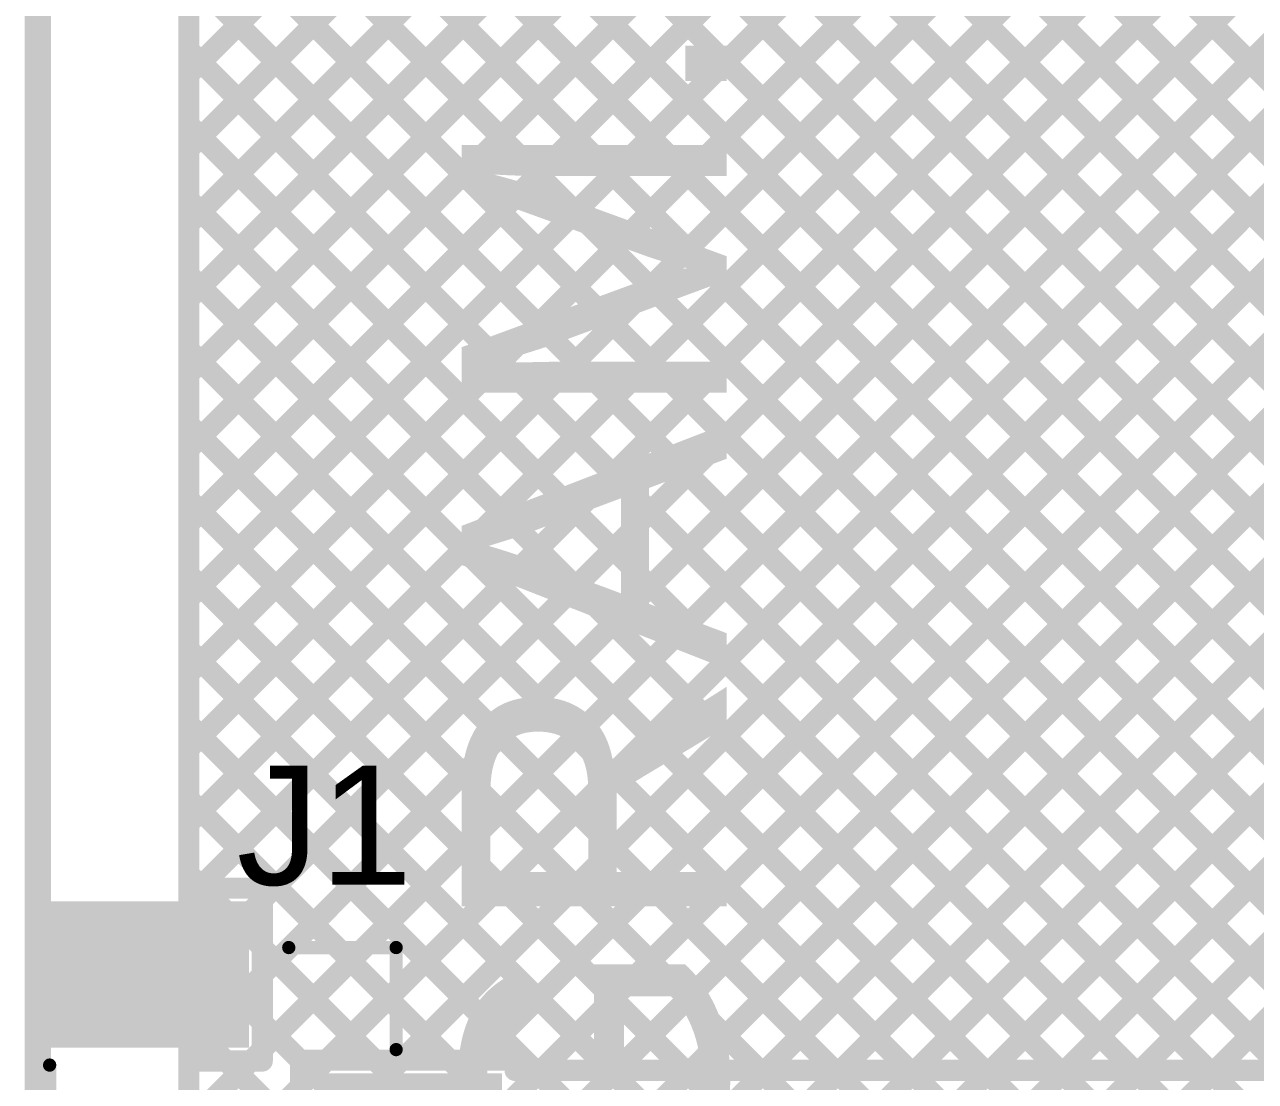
# Model space of a CAD drawing. Header units: millimetres. Extents: x -0.08 to 7.12, y -0.08 to 3.98.
# Drawn here: x -0.084 to 0.3807, y 3.1263 to 3.5253 of the extents above; entities that cross this region are included whole.
import ezdxf

# ---------------------------------------------------------------- set-up
doc = ezdxf.new("R2010")
doc.units = ezdxf.units.MM
doc.header["$MEASUREMENT"] = 0
for name, color, linetype in [('BottomLayer', 5, 'Continuous'), ('Mechanical2', 216, 'Continuous'), ('TopLayer', 1, 'Continuous'), ('TopOverlay', 2, 'Continuous'), ('TopPaste', 8, 'Continuous'), ('TopSolder', 216, 'Continuous')]:
    doc.layers.add(name, color=color, linetype=linetype)
doc.styles.add('Arial', font='', dxfattribs={"height": 0.2})
doc.styles.get('Arial').set_extended_font_data('Arial')

# ---------------------------------------------------------------- blocks, each defined once
blk = doc.blocks.new('VOLTLINK_TARGET_20')
at = {"layer": 'TopLayer'}
for points in [[(-0.17323, 0.08514), (-0.12598, 0.08514), (-0.12598, 0.01427), (-0.17323, 0.01427)], [(0.12598, 0.08514), (0.17323, 0.08514), (0.17323, 0.01427), (0.12598, 0.01427)], [(-0.10827, -0.01821), (-0.08858, -0.01821), (-0.08858, -0.0812), (-0.10827, -0.0812)], [(-0.0689, -0.01821), (-0.04921, -0.01821), (-0.04921, -0.0812), (-0.0689, -0.0812)], [(-0.02953, -0.01821), (-0.00984, -0.01821), (-0.00984, -0.0812), (-0.02953, -0.0812)], [(0.00984, -0.01821), (0.02953, -0.01821), (0.02953, -0.0812), (0.00984, -0.0812)], [(0.04921, -0.01821), (0.0689, -0.01821), (0.0689, -0.0812), (0.04921, -0.0812)], [(0.08858, -0.01821), (0.10827, -0.01821), (0.10827, -0.0812), (0.08858, -0.0812)]]:
    blk.add_hatch(color=1, dxfattribs=at).paths.add_polyline_path(points)
at = {"layer": 'TopPaste'}
for points in [[(-0.17323, 0.08514), (-0.12598, 0.08514), (-0.12598, 0.01427), (-0.17323, 0.01427)], [(0.12598, 0.08514), (0.17323, 0.08514), (0.17323, 0.01427), (0.12598, 0.01427)], [(-0.10827, -0.01821), (-0.08858, -0.01821), (-0.08858, -0.0812), (-0.10827, -0.0812)], [(-0.0689, -0.01821), (-0.04921, -0.01821), (-0.04921, -0.0812), (-0.0689, -0.0812)], [(-0.02953, -0.01821), (-0.00984, -0.01821), (-0.00984, -0.0812), (-0.02953, -0.0812)], [(0.00984, -0.01821), (0.02953, -0.01821), (0.02953, -0.0812), (0.00984, -0.0812)], [(0.04921, -0.01821), (0.0689, -0.01821), (0.0689, -0.0812), (0.04921, -0.0812)], [(0.08858, -0.01821), (0.10827, -0.01821), (0.10827, -0.0812), (0.08858, -0.0812)]]:
    blk.add_hatch(color=8, dxfattribs=at).paths.add_polyline_path(points)
at = {"layer": 'TopSolder'}
for points in [[(-0.17723, 0.08914), (-0.12198, 0.08914), (-0.12198, 0.01027), (-0.17723, 0.01027)], [(0.12198, 0.08914), (0.17723, 0.08914), (0.17723, 0.01027), (0.12198, 0.01027)], [(-0.11227, -0.01421), (-0.08458, -0.01421), (-0.08458, -0.0852), (-0.11227, -0.0852)], [(-0.0729, -0.01421), (-0.04521, -0.01421), (-0.04521, -0.0852), (-0.0729, -0.0852)], [(-0.03353, -0.01421), (-0.00584, -0.01421), (-0.00584, -0.0852), (-0.03353, -0.0852)], [(0.00584, -0.01421), (0.03353, -0.01421), (0.03353, -0.0852), (0.00584, -0.0852)], [(0.04521, -0.01421), (0.0729, -0.01421), (0.0729, -0.0852), (0.04521, -0.0852)], [(0.08458, -0.01421), (0.11227, -0.01421), (0.11227, -0.0852), (0.08458, -0.0852)]]:
    blk.add_hatch(color=216, dxfattribs=at).paths.add_polyline_path(points)
at = {"layer": 'TopOverlay', "const_width": 0.005}
for points in [[(-0.11356, 0.08556), (0.11544, 0.08556)], [(-0.15981, -0.00474), (-0.15981, -0.04528)], [(0.15981, -0.00474), (0.15981, -0.04528)], [(-0.15981, -0.04528), (-0.12128, -0.04528)], [(0.12128, -0.04528), (0.15981, -0.04528)], [(-0.124, -0.056), (-0.119, -0.061)], [(-0.124, -0.056), (-0.124, -0.066)], [(-0.119, -0.061), (-0.124, -0.066)]]:
    blk.add_lwpolyline(points, dxfattribs=at)
at = {"layer": 'TopOverlay', "const_width": 0.0025}
for points in [[(-0.11481, 0.08556, 1), (-0.11231, 0.08556, 1)], [(0.11419, 0.08556, 1), (0.11669, 0.08556, 1)], [(-0.16106, -0.00474, 1), (-0.15856, -0.00474, 1)], [(0.15856, -0.00474, 1), (0.16106, -0.00474, 1)], [(-0.16106, -0.04528, 1), (-0.15856, -0.04528, 1)], [(-0.16106, -0.04528, 1), (-0.15856, -0.04528, 1)], [(-0.12253, -0.04528, 1), (-0.12003, -0.04528, 1)], [(0.12003, -0.04528, 1), (0.12253, -0.04528, 1)], [(0.15856, -0.04528, 1), (0.16106, -0.04528, 1)], [(0.15856, -0.04528, 1), (0.16106, -0.04528, 1)], [(-0.12525, -0.056, 1), (-0.12275, -0.056, 1)], [(-0.12525, -0.056, 1), (-0.12275, -0.056, 1)], [(-0.12025, -0.061, 1), (-0.11775, -0.061, 1)], [(-0.12025, -0.061, 1), (-0.11775, -0.061, 1)], [(-0.12525, -0.066, 1), (-0.12275, -0.066, 1)], [(-0.12525, -0.066, 1), (-0.12275, -0.066, 1)]]:
    blk.add_lwpolyline(points, format="xyb", close=True, dxfattribs=at)

msp = doc.modelspace()

# ---------------------------------------------------------------- linework, layer by layer
at = {"layer": 'BottomLayer', "const_width": 0.008}
for points in [[(-0.022, 3.08225), (0.67175, 3.776)], [(-0.022, 3.22367), (0.53033, 3.776)], [(-0.022, 3.25195), (0.50205, 3.776)], [(-0.022, 3.19538), (0.55862, 3.776)], [(-0.022, 3.30852), (0.44548, 3.776)], [(-0.022, 3.28024), (0.47376, 3.776)], [(-0.022, 3.05396), (0.70004, 3.776)], [(-0.022, 3.11053), (0.64347, 3.776)], [(-0.022, 2.91254), (0.84146, 3.776)], [(-0.022, 3.1671), (0.5869, 3.776)], [(-0.022, 3.13882), (0.61518, 3.776)], [(-0.022, 2.99739), (0.75661, 3.776)], [(-0.022, 3.02568), (0.72832, 3.776)], [(-0.022, 2.96911), (0.78489, 3.776)], [(-0.022, 2.94082), (0.81318, 3.776)], [(-0.022, 3.50651), (0.24749, 3.776)], [(-0.022, 3.47823), (0.27577, 3.776)], [(-0.022, 3.44994), (0.30406, 3.776)], [(-0.022, 3.36509), (0.38891, 3.776)], [(-0.022, 3.33681), (0.41719, 3.776)], [(-0.022, 3.42166), (0.33234, 3.776)], [(-0.022, 3.39337), (0.36063, 3.776)], [(-0.022, 2.88426), (0.86974, 3.776)], [(0.0525, 2.84562), (0.98288, 3.776)], [(0.0525, 2.81733), (1.01117, 3.776)], [(0.05715, 3.776), (0.86615, 2.967)], [(0.08543, 3.776), (0.89443, 2.967)], [(0.10547, 2.98344), (0.89803, 3.776)], [(0.11371, 3.776), (0.92271, 2.967)], [(0.12712, 2.97681), (0.92631, 3.776)], [(0.13529, 2.95669), (0.9546, 3.776)], [(0.0579, 3.74696), (0.83786, 2.967)], [(0.05123, 3.72535), (0.80958, 2.967)], [(0.03874, 3.70955), (0.78129, 2.967)], [(-0.022, 2.72262), (-0.022, 3.6991)], [(0.02122, 3.69879), (0.75301, 2.967)], [(-0.00315, 3.69487), (0.72472, 2.967)], [(-0.022, 3.68544), (0.69644, 2.967)], [(-0.022, 3.65716), (0.66816, 2.967)], [(-0.022, 3.62887), (0.63987, 2.967)], [(-0.022, 3.60059), (0.61159, 2.967)], [(-0.022, 3.5723), (0.5833, 2.967)], [(-0.022, 3.54402), (0.55502, 2.967)], [(-0.022, 3.51573), (0.52673, 2.967)], [(-0.022, 3.48745), (0.49845, 2.967)], [(-0.022, 3.45917), (0.47017, 2.967)], [(-0.022, 3.43088), (0.44188, 2.967)], [(-0.022, 3.4026), (0.4136, 2.967)], [(-0.022, 3.37431), (0.38531, 2.967)], [(-0.022, 3.34603), (0.376, 2.94803)], [(-0.022, 3.31774), (0.376, 2.91974)], [(-0.022, 3.28946), (0.35996, 2.9075)], [(-0.022, 3.26118), (0.33168, 2.9075)], [(-0.022, 3.23289), (0.30339, 2.9075)], [(-0.022, 3.20461), (0.27511, 2.9075)], [(-0.022, 3.17632), (0.24682, 2.9075)], [(-0.022, 3.14804), (0.221, 2.90503)]]:
    msp.add_lwpolyline(points, dxfattribs=at)
at = {"layer": 'BottomLayer', "const_width": 0.004}
for points in [[(-0.024, 3.51573, 1), (-0.02, 3.51573, 1)], [(-0.024, 3.50651, 1), (-0.02, 3.50651, 1)], [(-0.024, 3.48745, 1), (-0.02, 3.48745, 1)], [(-0.024, 3.47823, 1), (-0.02, 3.47823, 1)], [(-0.024, 3.45917, 1), (-0.02, 3.45917, 1)], [(-0.024, 3.44994, 1), (-0.02, 3.44994, 1)], [(-0.024, 3.43088, 1), (-0.02, 3.43088, 1)], [(-0.024, 3.42166, 1), (-0.02, 3.42166, 1)], [(-0.024, 3.4026, 1), (-0.02, 3.4026, 1)], [(-0.024, 3.39337, 1), (-0.02, 3.39337, 1)], [(-0.024, 3.37431, 1), (-0.02, 3.37431, 1)], [(-0.024, 3.36509, 1), (-0.02, 3.36509, 1)], [(-0.024, 3.34603, 1), (-0.02, 3.34603, 1)], [(-0.024, 3.33681, 1), (-0.02, 3.33681, 1)], [(-0.024, 3.31774, 1), (-0.02, 3.31774, 1)], [(-0.024, 3.30852, 1), (-0.02, 3.30852, 1)], [(-0.024, 3.28946, 1), (-0.02, 3.28946, 1)], [(-0.024, 3.28024, 1), (-0.02, 3.28024, 1)], [(-0.024, 3.26118, 1), (-0.02, 3.26118, 1)], [(-0.024, 3.25195, 1), (-0.02, 3.25195, 1)], [(-0.024, 3.23289, 1), (-0.02, 3.23289, 1)], [(-0.024, 3.22367, 1), (-0.02, 3.22367, 1)], [(-0.024, 3.20461, 1), (-0.02, 3.20461, 1)], [(-0.024, 3.19538, 1), (-0.02, 3.19538, 1)], [(-0.024, 3.17632, 1), (-0.02, 3.17632, 1)], [(-0.024, 3.1671, 1), (-0.02, 3.1671, 1)], [(-0.024, 3.14804, 1), (-0.02, 3.14804, 1)], [(-0.024, 3.13882, 1), (-0.02, 3.13882, 1)]]:
    msp.add_lwpolyline(points, format="xyb", close=True, dxfattribs=at)
at = {"layer": 'Mechanical2', "const_width": 0.01}
msp.add_lwpolyline([(-0.079, 3.832), (-0.079, -0.079)], dxfattribs=at)
at = {"layer": 'TopLayer', "const_width": 0.008}
for points in [[(-0.022, 3.22367), (0.53033, 3.776)], [(-0.022, 3.50651), (0.24749, 3.776)], [(-0.022, 3.44994), (0.30406, 3.776)], [(-0.022, 3.47823), (0.27577, 3.776)], [(-0.022, 3.30852), (0.44548, 3.776)], [(-0.022, 3.33681), (0.41719, 3.776)], [(-0.022, 3.25195), (0.50205, 3.776)], [(-0.022, 3.28024), (0.47376, 3.776)], [(-0.022, 3.39337), (0.36063, 3.776)], [(-0.022, 3.42166), (0.33234, 3.776)], [(-0.022, 3.36509), (0.38891, 3.776)], [(-0.01816, 3.19923), (0.55862, 3.776)], [(0.00573, 3.13826), (0.64347, 3.776)], [(0.00573, 3.16654), (0.61518, 3.776)], [(0.00573, 3.19483), (0.5869, 3.776)], [(0.03002, 3.13427), (0.67175, 3.776)], [(0.05715, 3.776), (0.70272, 3.13043)], [(0.05831, 3.13427), (0.70004, 3.776)], [(0.08543, 3.776), (0.731, 3.13043)], [(0.08659, 3.13427), (0.72832, 3.776)], [(0.11103, 3.13043), (0.75661, 3.776)], [(0.11371, 3.776), (0.75929, 3.13043)], [(0.13932, 3.13043), (0.78489, 3.776)], [(0.1676, 3.13043), (0.81318, 3.776)], [(0.19588, 3.13043), (0.84146, 3.776)], [(0.22417, 3.13043), (0.86974, 3.776)], [(0.25245, 3.13043), (0.89803, 3.776)], [(0.28074, 3.13043), (0.92631, 3.776)], [(0.30902, 3.13043), (0.9546, 3.776)], [(0.33731, 3.13043), (0.98288, 3.776)], [(0.36559, 3.13043), (1.01117, 3.776)], [(0.0579, 3.74696), (0.67444, 3.13043)], [(0.05123, 3.72535), (0.64615, 3.13043)], [(0.03874, 3.70955), (0.61787, 3.13043)], [(-0.022, 3.19923), (-0.022, 3.6991)], [(0.02122, 3.69879), (0.58958, 3.13043)], [(-0.00315, 3.69487), (0.5613, 3.13043)], [(-0.022, 3.68544), (0.53301, 3.13043)], [(-0.022, 3.65716), (0.50473, 3.13043)], [(-0.022, 3.62887), (0.47645, 3.13043)], [(-0.022, 3.60059), (0.44816, 3.13043)], [(-0.022, 3.5723), (0.41988, 3.13043)], [(-0.022, 3.54402), (0.39159, 3.13043)], [(-0.022, 3.51573), (0.36331, 3.13043)], [(-0.022, 3.48745), (0.33502, 3.13043)], [(-0.022, 3.45917), (0.30674, 3.13043)], [(-0.022, 3.43088), (0.27846, 3.13043)], [(-0.022, 3.4026), (0.25017, 3.13043)], [(-0.022, 3.37431), (0.22189, 3.13043)], [(-0.022, 3.34603), (0.1936, 3.13043)], [(-0.022, 3.31774), (0.16532, 3.13043)], [(-0.022, 3.28946), (0.13703, 3.13043)], [(-0.022, 3.26118), (0.10875, 3.13043)], [(-0.022, 3.23289), (0.07662, 3.13427)], [(-0.022, 3.20461), (-0.01662, 3.19923)], [(-0.022, 3.19923), (0.00573, 3.19923)], [(0.00573, 3.13398), (0.00573, 3.19923)], [(0.00573, 3.17688), (0.04834, 3.13427)], [(0.00573, 3.14859), (0.02021, 3.13411)], [(0.00145, 3.13398), (0.00573, 3.13826)], [(-0.022, 3.13398), (0.00573, 3.13398)], [(-0.022, 3.11053), (0.00145, 3.13398)], [(-0.022, 2.90002), (-0.022, 3.13398)], [(-0.00795, 3.13398), (0.02021, 3.10583)], [(0.02021, 3.13427), (0.1012, 3.13427)], [(0.02021, 3.09658), (0.02021, 3.13427)], [(0.1012, 3.13043), (0.1012, 3.13427)], [(0.1012, 3.13043), (3.87761, 3.13043)], [(-0.022, 3.08225), (0.02021, 3.12446)]]:
    msp.add_lwpolyline(points, dxfattribs=at)
at = {"layer": 'TopLayer', "const_width": 0.004}
for points in [[(-0.024, 3.51573, 1), (-0.02, 3.51573, 1)], [(-0.024, 3.50651, 1), (-0.02, 3.50651, 1)], [(-0.024, 3.48745, 1), (-0.02, 3.48745, 1)], [(-0.024, 3.47823, 1), (-0.02, 3.47823, 1)], [(-0.024, 3.45917, 1), (-0.02, 3.45917, 1)], [(-0.024, 3.44994, 1), (-0.02, 3.44994, 1)], [(-0.024, 3.43088, 1), (-0.02, 3.43088, 1)], [(-0.024, 3.42166, 1), (-0.02, 3.42166, 1)], [(-0.024, 3.4026, 1), (-0.02, 3.4026, 1)], [(-0.024, 3.39337, 1), (-0.02, 3.39337, 1)], [(-0.024, 3.37431, 1), (-0.02, 3.37431, 1)], [(-0.024, 3.36509, 1), (-0.02, 3.36509, 1)], [(-0.024, 3.34603, 1), (-0.02, 3.34603, 1)], [(-0.024, 3.33681, 1), (-0.02, 3.33681, 1)], [(-0.024, 3.31774, 1), (-0.02, 3.31774, 1)], [(-0.024, 3.30852, 1), (-0.02, 3.30852, 1)], [(-0.024, 3.28946, 1), (-0.02, 3.28946, 1)], [(-0.024, 3.28024, 1), (-0.02, 3.28024, 1)], [(-0.024, 3.26118, 1), (-0.02, 3.26118, 1)], [(-0.024, 3.25195, 1), (-0.02, 3.25195, 1)], [(-0.024, 3.23289, 1), (-0.02, 3.23289, 1)], [(-0.024, 3.22367, 1), (-0.02, 3.22367, 1)], [(-0.024, 3.20461, 1), (-0.02, 3.20461, 1)], [(-0.024, 3.19923, 1), (-0.02, 3.19923, 1)], [(-0.024, 3.19923, 1), (-0.02, 3.19923, 1)], [(-0.02016, 3.19923, 1), (-0.01616, 3.19923, 1)], [(-0.01862, 3.19923, 1), (-0.01462, 3.19923, 1)], [(0.00373, 3.19923, 1), (0.00773, 3.19923, 1)], [(0.00373, 3.19923, 1), (0.00773, 3.19923, 1)], [(0.00373, 3.19483, 1), (0.00773, 3.19483, 1)], [(0.00373, 3.17688, 1), (0.00773, 3.17688, 1)], [(0.00373, 3.16654, 1), (0.00773, 3.16654, 1)], [(0.00373, 3.14859, 1), (0.00773, 3.14859, 1)], [(0.00373, 3.13826, 1), (0.00773, 3.13826, 1)], [(0.00373, 3.13826, 1), (0.00773, 3.13826, 1)], [(-0.024, 3.13398, 1), (-0.02, 3.13398, 1)], [(-0.024, 3.13398, 1), (-0.02, 3.13398, 1)], [(-0.00995, 3.13398, 1), (-0.00595, 3.13398, 1)], [(-0.00055, 3.13398, 1), (0.00345, 3.13398, 1)], [(-0.00055, 3.13398, 1), (0.00345, 3.13398, 1)], [(0.00373, 3.13398, 1), (0.00773, 3.13398, 1)], [(0.00373, 3.13398, 1), (0.00773, 3.13398, 1)], [(0.01821, 3.13427, 1), (0.02221, 3.13427, 1)], [(0.01821, 3.13427, 1), (0.02221, 3.13427, 1)], [(0.01821, 3.13411, 1), (0.02221, 3.13411, 1)], [(0.02802, 3.13427, 1), (0.03202, 3.13427, 1)], [(0.04634, 3.13427, 1), (0.05034, 3.13427, 1)], [(0.05631, 3.13427, 1), (0.06031, 3.13427, 1)], [(0.07462, 3.13427, 1), (0.07862, 3.13427, 1)], [(0.08459, 3.13427, 1), (0.08859, 3.13427, 1)], [(0.0992, 3.13427, 1), (0.1032, 3.13427, 1)], [(0.0992, 3.13427, 1), (0.1032, 3.13427, 1)], [(0.0992, 3.13043, 1), (0.1032, 3.13043, 1)], [(0.0992, 3.13043, 1), (0.1032, 3.13043, 1)], [(0.10675, 3.13043, 1), (0.11075, 3.13043, 1)], [(0.10903, 3.13043, 1), (0.11303, 3.13043, 1)], [(0.13503, 3.13043, 1), (0.13903, 3.13043, 1)], [(0.13732, 3.13043, 1), (0.14132, 3.13043, 1)], [(0.16332, 3.13043, 1), (0.16732, 3.13043, 1)], [(0.1656, 3.13043, 1), (0.1696, 3.13043, 1)], [(0.1916, 3.13043, 1), (0.1956, 3.13043, 1)], [(0.19388, 3.13043, 1), (0.19788, 3.13043, 1)], [(0.21989, 3.13043, 1), (0.22389, 3.13043, 1)], [(0.22217, 3.13043, 1), (0.22617, 3.13043, 1)], [(0.24817, 3.13043, 1), (0.25217, 3.13043, 1)], [(0.25045, 3.13043, 1), (0.25445, 3.13043, 1)], [(0.27646, 3.13043, 1), (0.28046, 3.13043, 1)], [(0.27874, 3.13043, 1), (0.28274, 3.13043, 1)], [(0.30474, 3.13043, 1), (0.30874, 3.13043, 1)], [(0.30702, 3.13043, 1), (0.31102, 3.13043, 1)], [(0.33302, 3.13043, 1), (0.33702, 3.13043, 1)], [(0.33531, 3.13043, 1), (0.33931, 3.13043, 1)], [(0.36131, 3.13043, 1), (0.36531, 3.13043, 1)], [(0.36359, 3.13043, 1), (0.36759, 3.13043, 1)], [(0.01821, 3.12446, 1), (0.02221, 3.12446, 1)]]:
    msp.add_lwpolyline(points, format="xyb", close=True, dxfattribs=at)

# ---------------------------------------------------------------- block references
at = {"rotation": 90}
msp.add_blockref('VOLTLINK_TARGET_20', (0.011, 3.017), dxfattribs=at)

# ---------------------------------------------------------------- texts
at = {"layer": 'TopOverlay', "style": 'Arial'}
msp.add_text('PROGRAM.', height=0.1, rotation=90, dxfattribs=at).set_placement((0.18104, 2.76952))
msp.add_text('J1', height=0.045, dxfattribs=at).set_placement((-0.00399, 3.20051))

doc.saveas('drawing.dxf')
